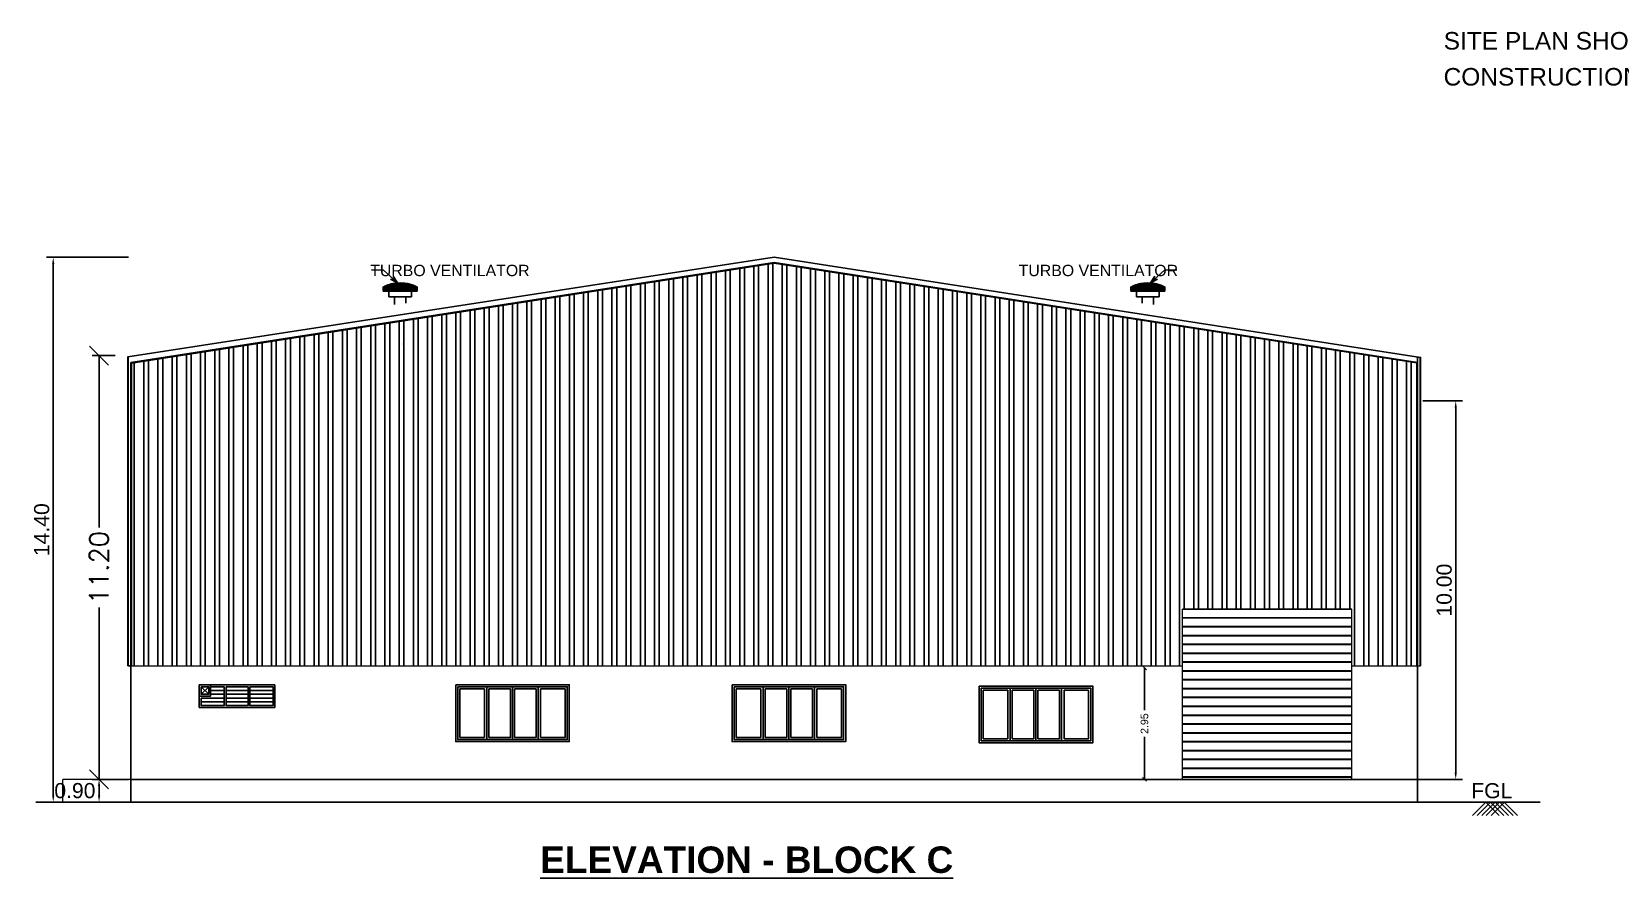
# Model space of a CAD drawing. Header units: metres. Extents: x 6804 to 7881, y 412 to 705.
# Drawn here: x 7794.25 to 7836.23, y 509.12 to 531.5 of the extents above; entities that cross this region are included whole.
import ezdxf

# ---------------------------------------------------------------- set-up
doc = ezdxf.new("R2010")
doc.units = ezdxf.units.M
doc.header["$LTSCALE"] = 5
doc.header["$PDSIZE"] = -1
doc.linetypes.add('HIDDEN', pattern=[0.375, 0.25, -0.125])
doc.layers.get('0').update_dxf_attribs({"color": 8, "linetype": 'CONTINUOUS'})
doc.layers.get('DEFPOINTS').update_dxf_attribs({"color": 8, "linetype": 'CONTINUOUS'})
for name, color, linetype in [('BLK_3_FLR_0_REGULAR_ROOM_1', 4, 'CONTINUOUS'), ('BLK_3_FLR_0_WC_BATH_HT', 223, 'CONTINUOUS'), ('BLK_3_HT_OF_BLDG', 5, 'CONTINUOUS'), ('BLK_3_PLINTH_HEIGHT', 7, 'CONTINUOUS'), ('DIM', 8, 'CONTINUOUS'), ('HATCH', 8, 'CONTINUOUS'), ('JSC-13M-Arrow', 8, 'CONTINUOUS'), ('JSC-C-Partion Wall', 8, 'CONTINUOUS'), ('JSC-H-Dimension', 8, 'CONTINUOUS'), ('TEXT', 7, 'CONTINUOUS'), ('TEXT NOTES', 200, 'CONTINUOUS'), ('txt', 2, 'CONTINUOUS'), ('WALL', 3, 'CONTINUOUS'), ('WINDOW', 5, 'CONTINUOUS')]:
    doc.layers.add(name, color=color, linetype=linetype)
for name, color, linetype, lineweight in [('BOU', 8, 'CONTINUOUS', 9), ('JSC-F-Hatch', 8, 'CONTINUOUS', 13), ('SLAB', 10, 'CONTINUOUS', 20), ('THIN LINES', 117, 'CONTINUOUS', 5)]:
    doc.layers.add(name, color=color, linetype=linetype, lineweight=lineweight)
doc.styles.add('1', font='arial.ttf')
doc.styles.add('JSC-Tahoma', font='tahoma.ttf')
doc.styles.add('KK', font='arial.ttf')
doc.styles.add('ROMANS', font='romans')
doc.styles.get("Standard").update_dxf_attribs({"font": 'arial.ttf'})
doc.styles.add('style2', font='arial.ttf')
doc.styles.add('TITLE', font='arialbd.ttf')
doc.dimstyles.new('app', dxfattribs={"dimtxt": 0.2, "dimasz": 0.1, "dimexe": 0.18, "dimexo": 0.0625, "dimgap": 0.09, "dimtad": 0, "dimzin": 0, "dimdsep": 46, "dimtxsty": 'Standard', "dimblk": 'OBLIQUE', "dimcen": 0.09, "dimse1": 1, "dimse2": 1, "dimclrd": 8, "dimclre": 8, "dimclrt": 6, "dimadec": 0, "dimazin": 0, "dimtfac": 1, "dimtofl": 0, "dimtmove": 0, "dimatfit": 3, "dimfxl": 0, "dimtolj": 1, "dimtzin": 0, "dimarcsym": 0})
doc.dimstyles.new('FSO 100', dxfattribs={"dimtxt": 0.5, "dimasz": 0.5, "dimexe": 0.18, "dimexo": 0.0625, "dimgap": 0.09, "dimtad": 0, "dimzin": 0, "dimdsep": 46, "dimtxsty": 'ROMANS', "dimblk": 'OBLIQUE', "dimcen": 0.01, "dimclrd": 256, "dimclre": 256, "dimclrt": 7, "dimaunit": 1, "dimadec": 3, "dimazin": 0, "dimtfac": 1, "dimtofl": 0, "dimtmove": 1, "dimatfit": 3, "dimfxl": 0, "dimtolj": 1, "dimtzin": 0, "dimarcsym": 0})
doc.dimstyles.new('JSC-100', dxfattribs={"dimscale": 100, "dimtxt": 2, "dimasz": 1, "dimexe": 1, "dimexo": 1, "dimgap": 1, "dimtad": 1, "dimdec": 0, "dimzin": 0, "dimdsep": 46, "dimtxsty": 'JSC-Tahoma', "dimblk": 'DOT', "dimcen": 0, "dimclrd": 8, "dimclre": 8, "dimclrt": 146, "dimadec": 0, "dimazin": 0, "dimtfac": 1, "dimtdec": 0, "dimtofl": 0, "dimtmove": 1, "dimatfit": 0, "dimldrblk": 'OPEN30', "dimfxl": 0, "dimtolj": 1, "dimtzin": 0, "dimarcsym": 0})
doc.dimstyles.get("Standard").update_dxf_attribs({"dimtxt": 0.4, "dimasz": 0.18, "dimexe": 0.18, "dimexo": 0.0625, "dimgap": 0.1, "dimtad": 1, "dimtoh": 1, "dimzin": 0, "dimdsep": 46, "dimtxsty": '1', "dimcen": 0.09, "dimadec": 0, "dimazin": 0, "dimtfac": 1, "dimtofl": 0, "dimtmove": 2, "dimatfit": 3, "dimfxl": 0, "dimtolj": 1, "dimtzin": 0, "dimarcsym": 0})

# ---------------------------------------------------------------- blocks, each defined once
blk = doc.blocks.new('*D148')
at = {"layer": 'BLK_3_HT_OF_BLDG', "color": 0, "lineweight": -2}
for p, q in [((7796.805, 525.535), (7794.633, 525.535)), ((7794.813, 511.314), (7794.813, 525.355)), ((7796.809, 511.134), (7794.633, 511.134))]:
    blk.add_line(p, q, dxfattribs=at)
at = {"layer": 'BLK_3_HT_OF_BLDG', "color": 0}
for points in [[(7794.783, 525.355), (7794.843, 525.355), (7794.813, 525.535)], [(7794.783, 511.314), (7794.843, 511.314), (7794.813, 511.134)]]:
    blk.add_solid(points, dxfattribs=at)
at = {"layer": 'DEFPOINTS', "color": 0}
for p in [(7794.813, 525.535), (7796.868, 525.535), (7796.872, 511.134)]:
    blk.add_point(p, dxfattribs=at)
at = {"layer": 'BLK_3_HT_OF_BLDG', "color": 0, "insert": (7794.509, 518.334), "char_height": 0.4, "attachment_point": 5, "rotation": 90, "style": '1'}
blk.add_mtext('\\A1;14.40', dxfattribs=at)
blk = doc.blocks.new('*D149')
at = {"layer": 'BLK_3_PLINTH_HEIGHT', "color": 0, "lineweight": -2, "ltscale": 400}
for p, q in [((7796.805, 511.734), (7795.845, 511.734)), ((7796.025, 511.314), (7796.025, 511.554)), ((7796.809, 511.134), (7795.845, 511.134))]:
    blk.add_line(p, q, dxfattribs=at)
at = {"layer": 'BLK_3_PLINTH_HEIGHT', "color": 0, "ltscale": 400}
for points in [[(7795.995, 511.554), (7796.055, 511.554), (7796.025, 511.734)], [(7795.995, 511.314), (7796.055, 511.314), (7796.025, 511.134)]]:
    blk.add_solid(points, dxfattribs=at)
at = {"layer": 'DEFPOINTS', "color": 0, "ltscale": 400}
for p in [(7796.025, 511.734), (7796.868, 511.734), (7796.872, 511.134)]:
    blk.add_point(p, dxfattribs=at)
at = {"layer": 'BLK_3_PLINTH_HEIGHT', "color": 0, "ltscale": 400, "insert": (7795.386, 511.434), "char_height": 0.4, "attachment_point": 5, "style": '1'}
blk.add_mtext('\\A1;0.90', dxfattribs=at)
blk = doc.blocks.new('_Oblique')
at = {"color": 0, "linetype": 'ByBlock', "lineweight": -2}
blk.add_line((-0.5, -0.5), (0.5, 0.5), dxfattribs=at)
blk = doc.blocks.new('*D150')
at = {"layer": 'DEFPOINTS', "color": 0}
for p in [(7796.025, 522.935), (7796.513, 522.935), (7796.868, 511.734)]:
    blk.add_point(p, dxfattribs=at)
at = {"layer": 'DIM', "lineweight": -2}
for p, q in [((7796.451, 522.935), (7795.845, 522.935)), ((7796.025, 522.935), (7796.025, 518.389)), ((7796.025, 511.734), (7796.025, 516.28)), ((7796.805, 511.734), (7795.845, 511.734))]:
    blk.add_line(p, q, dxfattribs=at)
at = {"layer": 'DIM', "lineweight": -2, "xscale": 0.5, "yscale": 0.5, "zscale": 0.5}
for p, rotation in [((7796.025, 522.935), 89.99999999997397), ((7796.025, 511.734), 269.9999999999739)]:
    blk.add_blockref('_Oblique', p, dxfattribs=dict(at, rotation=rotation))
at = {"layer": 'DIM', "color": 7, "insert": (7796.025, 517.334), "char_height": 0.5, "attachment_point": 5, "rotation": 90, "style": 'ROMANS'}
blk.add_mtext('\\A1;11.20', dxfattribs=at)
blk = doc.blocks.new('A$C6A8C6AF3')
at = {"layer": 'JSC-H-Dimension', "linetype": 'ByBlock'}
for p, q in [((-131, -79.5), (-52.7, 0)), ((-105.3, -79.5), (-27, 0)), ((-78.3, -79.5), (0, 0)), ((24.3, -79.5), (-54, 0)), ((-50, -79.5), (28.4, 0)), ((52.7, -79.5), (-25.7, 0)), ((-23, -79.5), (55.4, 0)), ((78.3, -79.5), (0, 0)), ((106.7, -79.5), (28.4, 0)), ((133.7, -79.5), (55.4, 0))]:
    blk.add_line(p, q, dxfattribs=at)
blk = doc.blocks.new('_Dot')
at = {"color": 0, "linetype": 'ByBlock', "lineweight": -2}
blk.add_line((-0.5, 0), (-1, 0), dxfattribs=at)
at = {"color": 0, "linetype": 'ByBlock', "const_width": 0.5}
blk.add_lwpolyline([(-0.25, 0, 1), (0.25, 0, 1)], format="xyb", close=True, dxfattribs=at)
blk = doc.blocks.new('A$C103240E7')
at = {"layer": 'DIM'}
h = blk.add_hatch(dxfattribs=at)
h.set_pattern_fill('_U', color=256, scale=37.499842, style=0, pattern_type=0)
h.set_pattern_definition([(360, (-44808.403, 33857.384), (4e-11, 37.499842), [])])
h.paths.add_polyline_path([(1406, 1687), (1406, 1800, 0.25), (506, 1800), (506, 1687)])
for p, q in [((506, 1687), (506, 1800)), ((506, 1687), (1406, 1687)), ((656, 1537), (656, 1687)), ((1256, 1537), (1256, 1687)), ((1406, 1687), (1406, 1800)), ((656, 1537), (1256, 1537)), ((806, 1371), (806, 1537)), ((1106, 1334), (1106, 1537))]:
    blk.add_line(p, q, dxfattribs=at)
blk.add_arc((956, 956), 956, 61.9272, 118.0728, dxfattribs=at)
blk = doc.blocks.new('EDFRYHDT')
at = {"layer": 'WINDOW'}
for p, q in [((36570.111, -5292.796), (36573.004, -5292.796)), ((36570.821, -5292.796), (36570.111, -5292.796)), ((36570.111, -5292.796), (36570.111, -5294.189)), ((36573.004, -5292.796), (36571.468, -5292.796)), ((36571.558, -5292.796), (36571.558, -5294.189)), ((36573.004, -5294.189), (36573.004, -5292.796)), ((36570.111, -5294.189), (36570.821, -5294.189)), ((36571.468, -5294.189), (36573.004, -5294.189))]:
    blk.add_line(p, q, dxfattribs=at)
for points in [[(36570.058, -5292.743), (36573.058, -5292.743), (36573.058, -5294.243), (36570.058, -5294.243)], [(36570.111, -5292.796), (36573.004, -5292.796), (36573.004, -5294.189), (36570.111, -5294.189)], [(36570.814, -5292.85), (36570.165, -5292.85), (36570.165, -5294.135), (36570.814, -5294.135)], [(36571.558, -5292.796), (36570.879, -5292.796), (36570.879, -5294.189), (36571.558, -5294.189)], [(36571.504, -5292.85), (36570.933, -5292.85), (36570.933, -5294.135), (36571.504, -5294.135)], [(36572.236, -5292.796), (36571.558, -5292.796), (36571.558, -5294.189), (36572.236, -5294.189)], [(36572.183, -5292.85), (36571.611, -5292.85), (36571.611, -5294.135), (36572.183, -5294.135)], [(36572.95, -5292.85), (36572.299, -5292.85), (36572.299, -5294.135), (36572.95, -5294.135)]]:
    blk.add_lwpolyline(points, close=True, dxfattribs=at)
blk = doc.blocks.new('*D151')
at = {"layer": 'BLK_3_FLR_0_REGULAR_ROOM_1', "color": 4, "lineweight": -2}
for p, q in [((7831.015, 521.738), (7832.062, 521.738)), ((7831.882, 521.558), (7831.882, 511.914)), ((7830.382, 511.734), (7832.062, 511.734))]:
    blk.add_line(p, q, dxfattribs=at)
at = {"layer": 'BLK_3_FLR_0_REGULAR_ROOM_1', "color": 4}
for points in [[(7831.852, 521.558), (7831.912, 521.558), (7831.882, 521.738)], [(7831.852, 511.914), (7831.912, 511.914), (7831.882, 511.734)]]:
    blk.add_solid(points, dxfattribs=at)
at = {"layer": 'DEFPOINTS', "color": 0}
for p in [(7830.953, 521.738), (7830.319, 511.734), (7831.882, 511.734)]:
    blk.add_point(p, dxfattribs=at)
at = {"layer": 'BLK_3_FLR_0_REGULAR_ROOM_1', "color": 4, "insert": (7831.578, 516.736), "char_height": 0.4, "attachment_point": 5, "rotation": 90, "style": '1'}
blk.add_mtext('\\A1;10.00', dxfattribs=at)
blk = doc.blocks.new('*D80')
at = {"layer": 'BLK_3_FLR_0_WC_BATH_HT', "lineweight": -2}
for p, q in [((7823.656, 514.682), (7823.656, 513.56)), ((7823.656, 511.734), (7823.656, 512.856))]:
    blk.add_line(p, q, dxfattribs=at)
at = {"layer": 'DEFPOINTS', "color": 0}
for p in [(7823.656, 514.682), (7823.663, 514.682), (7823.663, 511.734)]:
    blk.add_point(p, dxfattribs=at)
at = {"layer": 'BLK_3_FLR_0_WC_BATH_HT', "lineweight": -2, "xscale": 0.1, "yscale": 0.1, "zscale": 0.1}
for p, rotation in [((7823.656, 514.682), 90), ((7823.656, 511.734), 270)]:
    blk.add_blockref('_Oblique', p, dxfattribs=dict(at, rotation=rotation))
at = {"layer": 'BLK_3_FLR_0_WC_BATH_HT', "insert": (7823.656, 513.208), "char_height": 0.2, "attachment_point": 5, "rotation": 90}
blk.add_mtext('\\A1;2.95', dxfattribs=at)

msp = doc.modelspace()

# ---------------------------------------------------------------- hatches: boundary and pattern name
at = {"layer": 'HATCH'}
h = msp.add_hatch(dxfattribs=at)
h.set_pattern_fill('ANSI32', color=256, angle=45)
h.set_pattern_definition([(90, (-2287.6689, 5669.9951), (-0.375, 0), []), (90, (-2287.5439, 5670.1201), (-0.375, 0), [])])
h.paths.add_polyline_path([(7819.928, 514.734), (7824.662, 514.734), (7824.662, 516.234), (7829.134, 516.234), (7829.134, 514.734), (7830.868, 514.734), (7830.868, 522.75), (7813.866, 525.394), (7796.868, 522.75), (7796.868, 514.734), (7797.133, 514.734)])
h.paths.add_polyline_path([(7831.993, 515.92), (7831.993, 517.518), (7831.168, 517.518), (7831.168, 515.92)], flags=9)
h = msp.add_hatch(dxfattribs=at)
h.set_pattern_fill('JIS_LC_8', color=256, scale=0.03, angle=135)
h.set_pattern_definition([(180, (7824.66212, 516.23379), (0, -0.234), []), (180, (7824.65363, 516.24227), (0, -0.234), [])])
h.paths.add_polyline_path([(7829.134, 516.234), (7824.662, 516.234), (7824.662, 511.734), (7829.134, 511.734)])

# ---------------------------------------------------------------- linework, layer by layer
at = {"color": 1}
for p, q in [((7813.866, 525.394), (7796.868, 522.75)), ((7813.866, 525.384), (7796.878, 522.74)), ((7830.868, 522.75), (7813.866, 525.394)), ((7830.858, 522.741), (7813.866, 525.384)), ((7804.046, 523.245), (7804.046, 523.245)), ((7804.049, 523.234), (7804.049, 523.234)), ((7796.798, 514.734), (7796.798, 522.902)), ((7796.868, 514.734), (7796.868, 522.75)), ((7796.878, 514.734), (7796.878, 522.74)), ((7830.858, 514.734), (7830.858, 522.741)), ((7830.868, 514.734), (7830.868, 522.75)), ((7830.938, 514.734), (7830.938, 522.889))]:
    msp.add_line(p, q, dxfattribs=at)
msp.add_lwpolyline([(7830.953, 514.734), (7830.953, 522.887), (7813.866, 525.535), (7796.782, 522.9), (7796.783, 514.734)], dxfattribs=at)
at = {"layer": 'DIM'}
for p, q in [((7830.938, 514.802), (7830.938, 522.765)), ((7796.868, 514.734), (7796.783, 514.734))]:
    msp.add_line(p, q, dxfattribs=at)
at = {"layer": 'JSC-C-Partion Wall', "linetype": 'HIDDEN'}
msp.add_line((7795.304, 511.134), (7796.872, 511.134), dxfattribs=at)
at = {"layer": 'SLAB'}
for p, q in [((7796.868, 514.734), (7797.133, 514.734)), ((7797.126, 514.734), (7819.928, 514.734)), ((7819.928, 514.734), (7824.662, 514.734)), ((7829.134, 514.734), (7830.953, 514.734))]:
    msp.add_line(p, q, dxfattribs=at)
at = {"layer": 'THIN LINES'}
for p, q in [((7824.662, 516.234), (7829.134, 516.234)), ((7824.662, 511.734), (7824.662, 516.234)), ((7829.134, 511.734), (7829.134, 516.234)), ((7796.868, 511.734), (7795.068, 511.734)), ((7795.068, 511.134), (7795.068, 511.734))]:
    msp.add_line(p, q, dxfattribs=at)
at = {"layer": 'WALL', "color": 1}
msp.add_line((7830.868, 514.734), (7830.868, 522.9), dxfattribs=at)
at = {"layer": 'WALL'}
for p, q in [((7796.868, 511.134), (7796.868, 514.734)), ((7830.868, 511.134), (7830.868, 514.734)), ((7830.868, 511.734), (7796.868, 511.734)), ((7794.354, 511.134), (7834.114, 511.134))]:
    msp.add_line(p, q, dxfattribs=at)
at = {"layer": 'WINDOW', "color": 141}
for p, q in [((7798.722, 513.984), (7798.922, 514.184)), ((7798.922, 513.984), (7798.722, 514.184)), ((7798.972, 514.084), (7799.33, 514.084)), ((7798.972, 513.984), (7799.33, 513.984)), ((7799.38, 514.084), (7799.964, 514.084)), ((7799.38, 513.984), (7799.964, 513.984)), ((7800.014, 514.084), (7800.622, 514.084)), ((7800.014, 513.984), (7800.622, 513.984)), ((7798.722, 513.884), (7799.33, 513.884)), ((7798.722, 513.784), (7799.33, 513.784)), ((7799.38, 513.884), (7799.964, 513.884)), ((7799.38, 513.784), (7799.964, 513.784)), ((7800.014, 513.884), (7800.622, 513.884)), ((7800.014, 513.784), (7800.622, 513.784))]:
    msp.add_line(p, q, dxfattribs=at)
for points in [[(7798.672, 514.234), (7800.672, 514.234)], [(7798.672, 513.934), (7798.972, 513.934), (7798.972, 514.234)], [(7798.672, 514.234), (7798.672, 513.634), (7800.672, 513.634), (7800.672, 514.234)], [(7798.972, 514.184), (7799.33, 514.184), (7799.33, 513.684), (7798.722, 513.684), (7798.722, 513.884)]]:
    msp.add_lwpolyline(points, dxfattribs=at)
for points in [[(7798.722, 514.184), (7798.922, 514.184), (7798.922, 513.984), (7798.722, 513.984)], [(7799.38, 514.184), (7799.964, 514.184), (7799.964, 513.684), (7799.38, 513.684)], [(7800.014, 514.184), (7800.622, 514.184), (7800.622, 513.684), (7800.014, 513.684)]]:
    msp.add_lwpolyline(points, close=True, dxfattribs=at)

# ---------------------------------------------------------------- block references
at = {"layer": 'BOU', "color": 6}
for p in [(-28764.604, 5806.976), (-28757.3, 5806.976), (-28750.77, 5806.941)]:
    msp.add_blockref('EDFRYHDT', p, dxfattribs=at)
at = {"layer": 'DIM', "yscale": 0.0009999999999764}
for p, xscale, zscale in [((7804.94, 522.95), -0.0009999999999764, 0.001), ((7822.791, 522.95), 0.0009999999999764, 0.0009999999999764)]:
    msp.add_blockref('A$C103240E7', p, dxfattribs=dict(at, xscale=xscale, zscale=zscale))
at = {"layer": 'JSC-F-Hatch', "linetype": 'ByBlock', "xscale": -0.0045000000000073, "yscale": 0.0045000000000073, "zscale": 0.0045}
msp.add_blockref('A$C6A8C6AF3', (7832.926, 511.135, -0.001), dxfattribs=at)

# ---------------------------------------------------------------- texts
at = {"layer": 'DIM', "color": 7, "ltscale": 10, "insert": (7813.144, 509.605), "char_height": 0.7, "width": 17.90655, "attachment_point": 5, "style": 'TITLE'}
msp.add_mtext('\\A1;{\\LELEVATION - BLOCK C}', dxfattribs=at)
at = {"layer": 'TEXT', "char_height": 0.3, "width": 10.98667, "attachment_point": 2, "style": 'KK'}
for insert in [(7805.298, 525.337), (7822.437, 525.337)]:
    msp.add_mtext('TURBO VENTILATOR', dxfattribs=dict(at, insert=insert))
at = {"layer": 'TEXT NOTES', "ltscale": 0.5, "style": 'KK'}
msp.add_text('FGL', height=0.4, dxfattribs=at).set_placement((7832.292, 511.234, -0.001))
at = {"layer": 'txt', "style": 'style2'}
for s, p in [('SITE PLAN SHOWING THE  PROPOSED', (7831.564, 531.027)), ('CONSTRUCTION OF FACTORY BUILDING', (7831.561, 530.076))]:
    msp.add_text(s, height=0.46335, dxfattribs=at).set_placement(p)

# ---------------------------------------------------------------- dimensions: what is measured, and where the dimension line sits
at = {"layer": 'BLK_3_FLR_0_REGULAR_ROOM_1', "color": 4}
dim = msp.add_linear_dim(base=(7831.882, 511.734), p1=(7830.953, 521.738), p2=(7830.319, 511.734), angle=90, dimstyle='Standard', override={"dimclrd": 4, "dimclre": 4, "dimclrt": 4}, dxfattribs=at)
dim.commit()
dim.dimension.update_dxf_attribs({"geometry": '*D151', "text_midpoint": (7831.578, 516.736)})
at = {"layer": 'BLK_3_FLR_0_WC_BATH_HT'}
dim = msp.add_aligned_dim(p1=(7823.663, 511.734), p2=(7823.663, 514.682), distance=0.007, dimstyle='app', override={"dimclrd": 256, "dimclre": 256, "dimclrt": 256}, dxfattribs=at)
dim.commit()
dim.dimension.update_dxf_attribs({"geometry": '*D80', "text_midpoint": (7823.656, 513.208)})
at = {"layer": 'BLK_3_HT_OF_BLDG'}
dim = msp.add_linear_dim(base=(7794.813, 525.535), p1=(7796.872, 511.134), p2=(7796.868, 525.535), angle=90, dimstyle='Standard', dxfattribs=at)
dim.commit()
dim.dimension.update_dxf_attribs({"geometry": '*D148', "text_midpoint": (7794.509, 518.334)})
at = {"layer": 'BLK_3_PLINTH_HEIGHT', "ltscale": 400}
dim = msp.add_linear_dim(base=(7796.025, 511.734), p1=(7796.872, 511.134), p2=(7796.868, 511.734), angle=90, text='0.90', dimstyle='Standard', override={"dimfxl": 0}, dxfattribs=at)
dim.commit()
dim.dimension.update_dxf_attribs({"geometry": '*D149', "text_midpoint": (7795.386, 511.434)})
at = {"layer": 'DIM'}
dim = msp.add_linear_dim(base=(7796.025, 522.935), p1=(7796.868, 511.734), p2=(7796.513, 522.935), angle=90, dimstyle='FSO 100', override={"dimpost": '\\X', "dimblk": 'Oblique'}, dxfattribs=at)
dim.commit()
dim.dimension.update_dxf_attribs({"geometry": '*D150', "text_midpoint": (7796.025, 517.334)})

# ---------------------------------------------------------------- leaders
at = {"layer": 'JSC-13M-Arrow', "ltscale": 1000}
for points in [[(7803.916, 524.862, 0), (7803.544, 525.191, 0), (7803.221, 525.207, 0)], [(7823.816, 524.862, 0), (7824.187, 525.191, 0), (7824.51, 525.207, 0)]]:
    msp.add_leader(points, dimstyle='JSC-100', override={"dimasz": 0.002}, dxfattribs=at)

doc.saveas('drawing.dxf')
